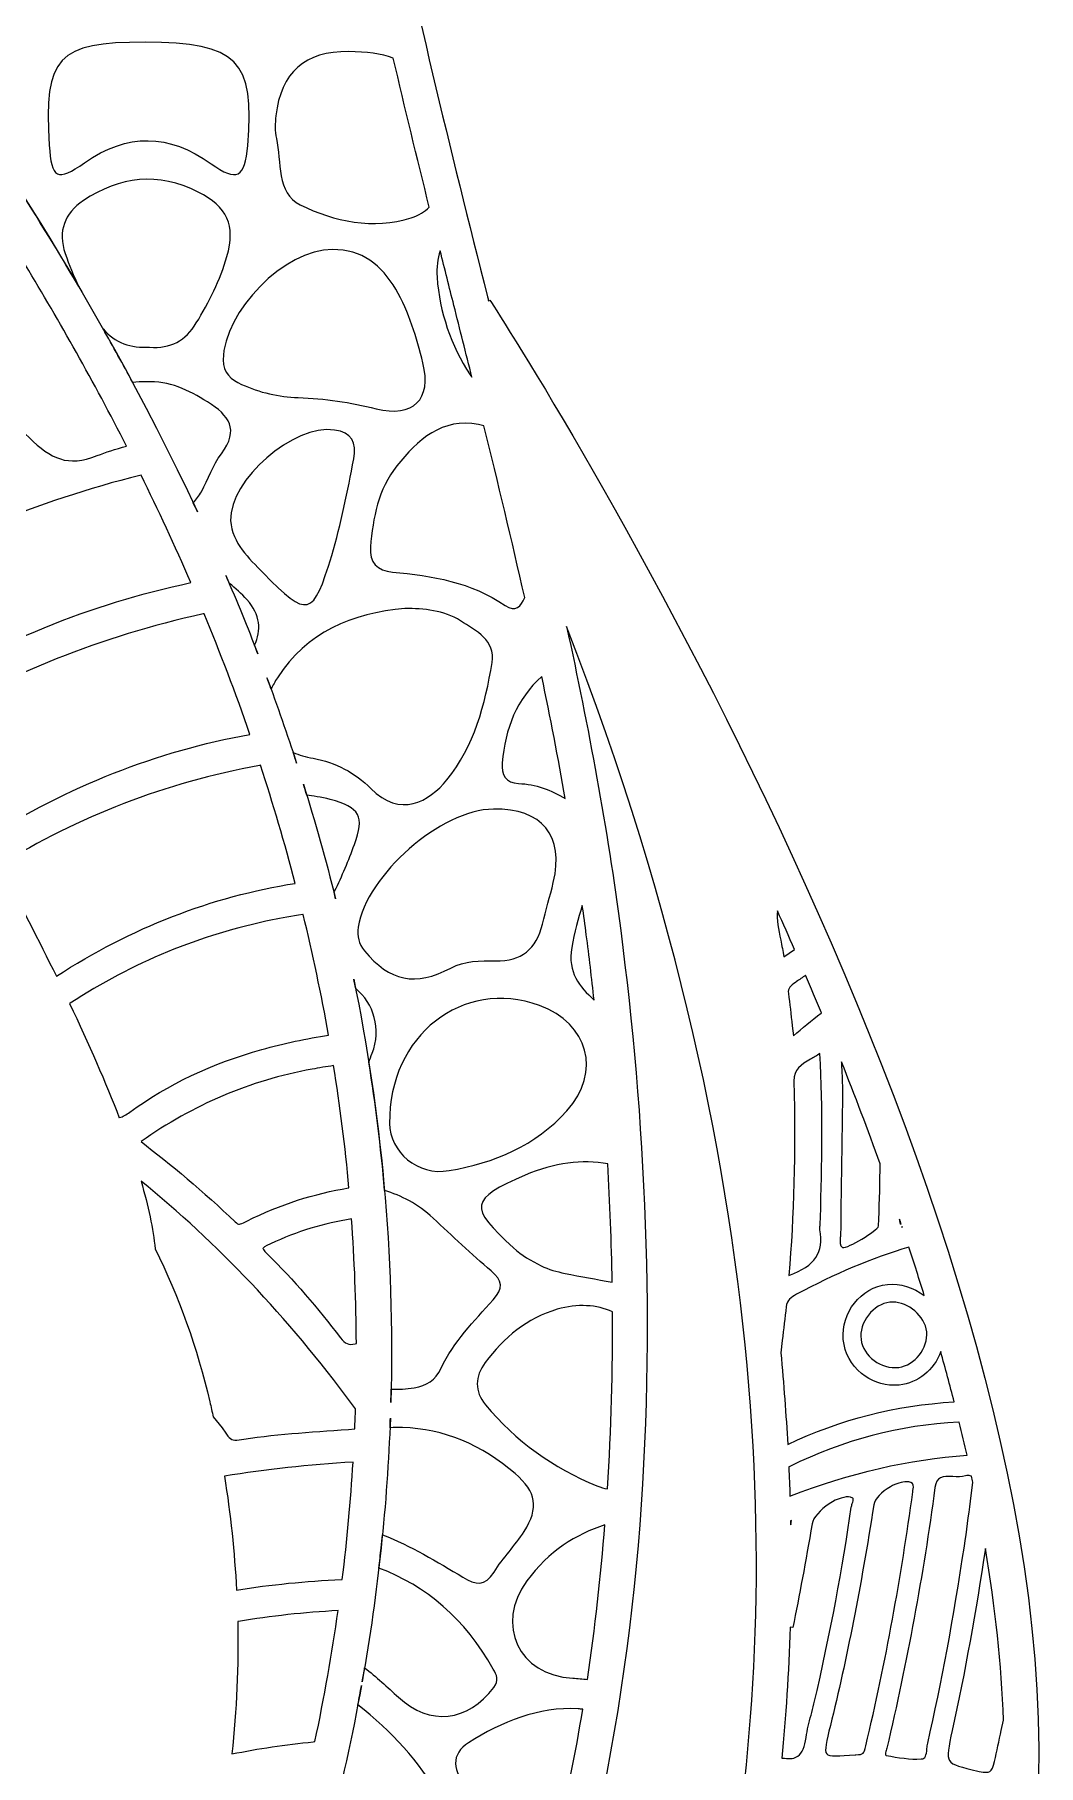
# Model space of a CAD drawing. Extents: x 467 to 8573, y -6014 to -20.
# Drawn here: x 1679 to 2003, y -4271 to -3713 of the extents above; entities that cross this region are included whole.
import ezdxf

# ---------------------------------------------------------------- set-up
doc = ezdxf.new("R2010")
doc.units = 0
doc.header["$MEASUREMENT"] = 0
doc.layers.add('Layer 1', color=7, linetype='Continuous')

msp = doc.modelspace()

# ---------------------------------------------------------------- linework, layer by layer
at = {"layer": 'Layer 1', "lineweight": 0}
for points, knots in [([(2529.01, -4481.07), (2526.22, -4479.96), (2523.09, -4481.26), (2521.86, -4483.99), (2521.56, -4484.71), (2504.61, -4521.55), (2461.88, -4562.69), (2461.51, -4552.3), (2461.78, -4541.87), (2463.01, -4531.43), (2465.06, -4514.14), (2472.33, -4478.39), (2488.91, -4467.47), (2448.25, -4494.16), (2404.57, -4517.83), (2348.84, -4587), (2348.74, -4578.25), (2349.06, -4569.45), (2350.1, -4560.66), (2352.11, -4543.36), (2359.38, -4507.62), (2376.02, -4496.7), (2331.77, -4525.76), (2283.94, -4551.19), (2221, -4635.47), (2219.7, -4619.83), (2219.39, -4604.22), (2221.22, -4588.57), (2223.27, -4571.27), (2230.53, -4535.49), (2247.12, -4524.62), (2200.79, -4555.03), (2150.44, -4581.49), (2082.93, -4675.94), (2077.73, -4683.24), (2072.98, -4690.96), (2068.96, -4699.01), (2068.22, -4686.14), (2068.26, -4673.26), (2069.78, -4660.33), (2071.79, -4643.02), (2079.06, -4607.24), (2095.68, -4596.32), (2067.06, -4615.13), (2036.93, -4632.43), (2002.19, -4665.12), (2000.7, -4643.96), (1985.02, -4627.26), (1974.41, -4615.94), (1959.68, -4600.28), (1944.1, -4585.09), (1928.08, -4570.78), (1922.38, -4565.69), (1916.54, -4560.74), (1910.91, -4555.95), (1909.5, -4554.75), (1908.1, -4553.56), (1906.72, -4552.36), (1923.83, -4535.97), (1986.37, -4465.17), (2001.95, -4293.7), (2019.64, -4099.17), (1834.06, -3810.77), (1826.16, -3798.61), (1826.16, -3798.61), (1825.71, -3798.88), (1825.71, -3798.88), (1825.61, -3798.45), (1825.51, -3798.03), (1825.39, -3797.58), (1801.47, -3702.42), (1776.71, -3604.01), (1776.45, -3503.92), (1776.45, -3503.92), (1776.42, -3495.23), (1776.42, -3495.23), (1776.02, -3356.5), (1775.58, -3199.26), (1863.6, -3081.38), (1863.6, -3081.38), (1894.24, -3040.33), (1894.24, -3040.33), (1894.24, -3040.33), (1855.46, -3073.81), (1855.46, -3073.81), (1854.81, -3074.37), (1791.02, -3129.91), (1728.21, -3226.1), (1670.23, -3314.92), (1601.1, -3457.67), (1601.1, -3633.6), (1601.1, -3633.6), (1602.06, -3656.94), (1602.06, -3656.94), (1534.04, -3557.22), (1505.32, -3498.68), (1505.03, -3498.06), (1505.03, -3498.06), (1500, -3487.74), (1500, -3487.74), (1500, -3487.74), (1494.97, -3498.06), (1494.97, -3498.06), (1494.68, -3498.68), (1465.96, -3557.22), (1397.94, -3656.94), (1397.94, -3656.94), (1398.9, -3633.36), (1398.9, -3633.36), (1398.9, -3457.67), (1329.77, -3314.92), (1271.79, -3226.1), (1208.98, -3129.91), (1145.18, -3074.37), (1144.54, -3073.81), (1144.54, -3073.81), (1105.76, -3040.33), (1105.76, -3040.33), (1105.76, -3040.33), (1136.41, -3081.38), (1136.41, -3081.38), (1224.42, -3199.26), (1223.98, -3356.48), (1223.58, -3495.2), (1223.58, -3495.2), (1223.55, -3503.92), (1223.55, -3503.92), (1223.29, -3604.01), (1198.55, -3702.42), (1174.61, -3797.58), (1174.49, -3798.03), (1174.39, -3798.45), (1174.29, -3798.88), (1174.29, -3798.88), (1173.84, -3798.61), (1173.84, -3798.61), (1165.94, -3810.77), (980.36, -4099.17), (998.05, -4293.7), (1013.63, -4465.15), (1076.17, -4535.97), (1093.29, -4552.36), (1091.9, -4553.56), (1090.5, -4554.74), (1089.1, -4555.93), (1083.46, -4560.73), (1077.62, -4565.69), (1071.92, -4570.78), (1055.88, -4585.11), (1040.3, -4600.31), (1025.59, -4615.94), (1014.98, -4627.26), (999.28, -4643.96), (997.81, -4665.12), (963.07, -4632.43), (932.94, -4615.13), (904.32, -4596.32), (920.94, -4607.24), (928.21, -4643.02), (930.22, -4660.33), (931.74, -4673.26), (931.78, -4686.14), (931.04, -4699.01), (927.02, -4690.96), (922.27, -4683.24), (917.07, -4675.94), (849.56, -4581.49), (799.21, -4555.03), (752.88, -4524.62), (769.47, -4535.49), (776.73, -4571.27), (778.78, -4588.57), (780.61, -4604.22), (780.3, -4619.83), (779, -4635.47), (716.06, -4551.19), (668.23, -4525.76), (624, -4496.7), (640.62, -4507.62), (647.89, -4543.36), (649.9, -4560.66), (650.94, -4569.45), (651.27, -4578.25), (651.16, -4587), (595.43, -4517.83), (551.75, -4494.16), (511.09, -4467.47), (527.67, -4478.39), (534.94, -4514.14), (536.99, -4531.43), (538.22, -4541.87), (538.49, -4552.3), (538.12, -4562.71), (495.35, -4521.51), (478.44, -4484.69), (478.14, -4483.99), (476.91, -4481.26), (473.78, -4479.96), (470.99, -4481.07), (468.19, -4482.16), (466.77, -4485.25), (467.74, -4488.09), (468.09, -4489.09), (487.35, -4543.1), (534.8, -4601.13), (538.71, -4605.91), (542.81, -4610.71), (547.09, -4615.48), (571.63, -4642.96), (602.57, -4670.43), (640.91, -4692.82), (645.41, -4695.46), (650.09, -4698.04), (654.81, -4700.55), (666.3, -4706.62), (678.41, -4712.17), (691.16, -4717.17), (695.55, -4718.91), (700.07, -4720.6), (704.64, -4722.15), (711.77, -4724.66), (719.08, -4726.93), (726.6, -4729.01), (741.84, -4733.22), (756.38, -4737.44), (770.25, -4741.62), (775.17, -4743.1), (780.01, -4744.55), (784.79, -4746), (791.12, -4747.98), (797.3, -4749.93), (803.34, -4751.89), (807.93, -4753.36), (812.4, -4754.81), (816.8, -4756.29), (824.24, -4758.77), (831.46, -4761.23), (838.47, -4763.68), (823.71, -4781.28), (812.18, -4804.72), (804.14, -4833.51), (795.71, -4863.69), (792.88, -4897.04), (795.74, -4932.6), (796.41, -4940.92), (797.95, -4949.11), (799.41, -4957.03), (801.39, -4967.58), (803.23, -4977.54), (803.22, -4987.76), (803.2, -4998.19), (801.8, -5008.89), (800.44, -5019.23), (799.11, -5029.47), (797.71, -5040.05), (797.57, -5050.71), (797.25, -5076.67), (804.58, -5103.1), (818.29, -5125.16), (821.72, -5130.71), (825.55, -5136), (829.27, -5141.12), (833.8, -5147.36), (838.06, -5153.25), (841.73, -5159.61), (849.12, -5172.46), (848.86, -5183.88), (848.57, -5197.07), (848.39, -5205.48), (848.18, -5214.18), (850.01, -5223.81), (858.66, -5269.44), (893.59, -5304.23), (930.89, -5323.97), (844.82, -5310.54), (775.2, -5282.97), (752.66, -5263.24), (752.66, -5263.24), (744.59, -5270.9), (744.59, -5270.9), (746.33, -5273.1), (787.84, -5325.3), (859.55, -5371.29), (910.79, -5404.14), (985.31, -5438.13), (1074.34, -5438.11), (1094.02, -5438.11), (1114.43, -5436.46), (1135.43, -5432.75), (1003.6, -5539.42), (828.4, -5502.83), (820.71, -5501.16), (820.71, -5501.16), (820.69, -5501.3), (820.69, -5501.3), (820.69, -5501.3), (819.41, -5500.99), (819.41, -5500.99), (819.41, -5500.99), (819.41, -5506.86), (819.41, -5506.86), (819.41, -5506.86), (817.07, -5511.66), (817.07, -5511.66), (817.07, -5511.66), (817.55, -5511.83), (817.55, -5511.83), (817.55, -5511.83), (817.53, -5511.86), (817.53, -5511.86), (821.05, -5513.19), (904.94, -5544.52), (1014.71, -5550.07), (1025.42, -5550.6), (1036, -5550.87), (1046.44, -5550.87), (1084.43, -5550.87), (1120.55, -5547.27), (1154.61, -5540.24), (1160.58, -5585.47), (1164.88, -5634.05), (1168.13, -5692.58), (1168.89, -5706.42), (1169.29, -5720.87), (1169.66, -5734.83), (1170.64, -5770.6), (1171.66, -5807.59), (1178.84, -5842.33), (1183.48, -5864.77), (1194.25, -5896.26), (1219.23, -5918.88), (1247.71, -5944.67), (1283.75, -5948.93), (1326.34, -5931.56), (1329.19, -5930.4), (1332.06, -5929.17), (1334.91, -5927.96), (1341.51, -5937.99), (1385.57, -5999.66), (1469.9, -5999.66), (1479.42, -5999.66), (1489.45, -5998.88), (1500, -5997.15), (1604, -6014.25), (1657.74, -5939.12), (1665.09, -5927.96), (1667.94, -5929.17), (1670.81, -5930.4), (1673.66, -5931.56), (1690.77, -5938.54), (1706.83, -5942.02), (1721.76, -5942.02), (1743.99, -5942.02), (1763.74, -5934.31), (1780.77, -5918.88), (1805.75, -5896.26), (1816.52, -5864.77), (1821.16, -5842.33), (1828.34, -5807.59), (1829.37, -5770.6), (1830.34, -5734.83), (1830.71, -5720.87), (1831.11, -5706.42), (1831.87, -5692.58), (1835.12, -5634.05), (1839.42, -5585.47), (1845.39, -5540.24), (1879.45, -5547.28), (1915.57, -5550.87), (1953.56, -5550.87), (1963.98, -5550.87), (1974.58, -5550.6), (1985.29, -5550.07), (2095.05, -5544.52), (2178.95, -5513.19), (2182.47, -5511.86), (2182.47, -5511.86), (2182.45, -5511.81), (2182.45, -5511.81), (2182.45, -5511.81), (2182.98, -5511.62), (2182.98, -5511.62), (2182.98, -5511.62), (2180.59, -5506.59), (2180.59, -5506.59), (2180.59, -5506.59), (2180.59, -5500.99), (2180.59, -5500.99), (2180.59, -5500.99), (2179.16, -5501.04), (2179.16, -5501.04), (2179.16, -5501.04), (2178.63, -5501.32), (2178.63, -5501.32), (2164.51, -5504.27), (1993.74, -5537.23), (1864.57, -5432.75), (1885.57, -5436.46), (1905.96, -5438.11), (1925.66, -5438.11), (2014.69, -5438.11), (2089.21, -5404.14), (2140.45, -5371.29), (2212.16, -5325.3), (2253.67, -5273.1), (2255.41, -5270.9), (2255.41, -5270.9), (2247.34, -5263.24), (2247.34, -5263.24), (2224.8, -5282.97), (2155.18, -5310.54), (2069.13, -5323.97), (2106.41, -5304.23), (2141.34, -5269.44), (2149.99, -5223.81), (2151.82, -5214.18), (2151.61, -5205.48), (2151.43, -5197.07), (2151.14, -5183.88), (2150.88, -5172.46), (2158.27, -5159.61), (2161.94, -5153.25), (2166.2, -5147.36), (2170.73, -5141.12), (2174.45, -5136), (2178.28, -5130.71), (2181.71, -5125.16), (2195.42, -5103.1), (2202.75, -5076.67), (2202.43, -5050.71), (2202.29, -5040.05), (2200.89, -5029.47), (2199.56, -5019.23), (2198.2, -5008.89), (2196.8, -4998.19), (2196.78, -4987.76), (2196.77, -4977.54), (2198.61, -4967.58), (2200.59, -4957.03), (2202.05, -4949.11), (2203.59, -4940.92), (2204.26, -4932.6), (2207.12, -4897.04), (2204.29, -4863.69), (2195.86, -4833.51), (2187.82, -4804.7), (2176.29, -4781.26), (2161.53, -4763.67), (2194.1, -4752.28), (2231.06, -4740.78), (2273.4, -4729.01), (2465.31, -4675.72), (2531.62, -4489.98), (2532.26, -4488.09), (2533.23, -4485.25), (2531.81, -4482.16), (2529.01, -4481.07)], [0, 0, 0, 0, 1, 1, 1, 2, 2, 2, 3, 3, 3, 4, 4, 4, 5, 5, 5, 6, 6, 6, 7, 7, 7, 8, 8, 8, 9, 9, 9, 10, 10, 10, 11, 11, 11, 12, 12, 12, 13, 13, 13, 14, 14, 14, 15, 15, 15, 16, 16, 16, 17, 17, 17, 18, 18, 18, 19, 19, 19, 20, 20, 20, 21, 21, 21, 22, 22, 22, 23, 23, 23, 24, 24, 24, 25, 25, 25, 26, 26, 26, 27, 27, 27, 28, 28, 28, 29, 29, 29, 30, 30, 30, 31, 31, 31, 32, 32, 32, 33, 33, 33, 34, 34, 34, 35, 35, 35, 36, 36, 36, 37, 37, 37, 38, 38, 38, 39, 39, 39, 40, 40, 40, 41, 41, 41, 42, 42, 42, 43, 43, 43, 44, 44, 44, 45, 45, 45, 46, 46, 46, 47, 47, 47, 48, 48, 48, 49, 49, 49, 50, 50, 50, 51, 51, 51, 52, 52, 52, 53, 53, 53, 54, 54, 54, 55, 55, 55, 56, 56, 56, 57, 57, 57, 58, 58, 58, 59, 59, 59, 60, 60, 60, 61, 61, 61, 62, 62, 62, 63, 63, 63, 64, 64, 64, 65, 65, 65, 66, 66, 66, 67, 67, 67, 68, 68, 68, 69, 69, 69, 70, 70, 70, 71, 71, 71, 72, 72, 72, 73, 73, 73, 74, 74, 74, 75, 75, 75, 76, 76, 76, 77, 77, 77, 78, 78, 78, 79, 79, 79, 80, 80, 80, 81, 81, 81, 82, 82, 82, 83, 83, 83, 84, 84, 84, 85, 85, 85, 86, 86, 86, 87, 87, 87, 88, 88, 88, 89, 89, 89, 90, 90, 90, 91, 91, 91, 92, 92, 92, 93, 93, 93, 94, 94, 94, 95, 95, 95, 96, 96, 96, 97, 97, 97, 98, 98, 98, 99, 99, 99, 100, 100, 100, 101, 101, 101, 102, 102, 102, 103, 103, 103, 104, 104, 104, 105, 105, 105, 106, 106, 106, 107, 107, 107, 108, 108, 108, 109, 109, 109, 110, 110, 110, 111, 111, 111, 112, 112, 112, 113, 113, 113, 114, 114, 114, 115, 115, 115, 116, 116, 116, 117, 117, 117, 118, 118, 118, 119, 119, 119, 120, 120, 120, 121, 121, 121, 122, 122, 122, 123, 123, 123, 124, 124, 124, 125, 125, 125, 126, 126, 126, 127, 127, 127, 128, 128, 128, 129, 129, 129, 130, 130, 130, 131, 131, 131, 132, 132, 132, 133, 133, 133, 134, 134, 134, 135, 135, 135, 136, 136, 136, 137, 137, 137, 138, 138, 138, 139, 139, 139, 140, 140, 140, 141, 141, 141, 142, 142, 142, 143, 143, 143, 144, 144, 144, 145, 145, 145, 146, 146, 146, 147, 147, 147, 148, 148, 148, 149, 149, 149, 150, 150, 150, 151, 151, 151, 152, 152, 152, 152]), ([(1618.08, -3546.03), (1620.39, -3551.97), (1621.78, -3558.23), (1622.06, -3564.82), (1622.36, -3572.32), (1619.75, -3577.8), (1614.4, -3580.98), (1613.05, -3598), (1612.31, -3615.41), (1612.31, -3633.14), (1612.31, -3633.14), (1613.01, -3650.08), (1613.01, -3650.08), (1616.92, -3648.97), (1620.33, -3649.84), (1623.22, -3652.85), (1629.87, -3659.76), (1633.64, -3668), (1634.29, -3677.42), (1633.97, -3684.14), (1632.01, -3690.05), (1628.83, -3695.39), (1630.93, -3698.37), (1633.08, -3701.45), (1635.28, -3704.59), (1635.81, -3703.19), (1636.99, -3701.34), (1638.76, -3698.83), (1648.86, -3684.5), (1648.74, -3670.71), (1638.4, -3656.58), (1633.3, -3649.59), (1634.56, -3647.35), (1643.05, -3646.52), (1672.43, -3643.63), (1677.98, -3648.65), (1677.96, -3678.14), (1677.96, -3707.13), (1672.11, -3712.43), (1643.51, -3709.35), (1641.19, -3709.09), (1639.38, -3708.83), (1638.01, -3708.51), (1640.42, -3711.96), (1642.87, -3715.49), (1645.37, -3719.11), (1650.11, -3718.49), (1654.96, -3718.75), (1659.92, -3720.2), (1666.64, -3722.16), (1671.05, -3726.72), (1673.23, -3733.44), (1676.27, -3742.81), (1675.47, -3751.54), (1671.61, -3758.47), (1678.86, -3769.79), (1686.23, -3781.71), (1693.59, -3794.22), (1691.95, -3790.79), (1690.47, -3787.26), (1689.22, -3783.61), (1686.76, -3776.36), (1688.98, -3770.62), (1695.06, -3766.54), (1706.8, -3758.66), (1719.2, -3757.19), (1732.12, -3763.76), (1741.49, -3768.54), (1744.23, -3774.46), (1741.38, -3784.53), (1739.2, -3792.17), (1735.58, -3799.19), (1731.49, -3805.98), (1728.07, -3811.63), (1723.14, -3814.39), (1716.44, -3813.78), (1710.41, -3814.07), (1705.19, -3812.53), (1701.44, -3807.86), (1704.65, -3813.52), (1707.82, -3819.29), (1710.98, -3825.17), (1712.38, -3824.99), (1713.81, -3824.9), (1715.29, -3824.95), (1722.75, -3824.56), (1728.94, -3827.62), (1735.1, -3831.44), (1742.08, -3835.79), (1745.46, -3840.31), (1739.56, -3848.14), (1736.81, -3851.78), (1735.43, -3856.4), (1733.11, -3860.39), (1732.32, -3861.73), (1731.44, -3862.9), (1730.51, -3863.98), (1730.96, -3864.93), (1731.4, -3865.92), (1731.85, -3866.9), (1697.55, -3793.18), (1656.03, -3734.12), (1625.9, -3691.26), (1622.64, -3686.63), (1619.53, -3682.21), (1616.6, -3677.98), (1615.69, -3676.72), (1614.84, -3675.47), (1613.97, -3674.21), (1613.97, -3674.21), (1612.28, -3633.36), (1612.28, -3633.36), (1612.28, -3603.23), (1614.34, -3574.08), (1618.08, -3546.03)], [0, 0, 0, 0, 1, 1, 1, 2, 2, 2, 3, 3, 3, 4, 4, 4, 5, 5, 5, 6, 6, 6, 7, 7, 7, 8, 8, 8, 9, 9, 9, 10, 10, 10, 11, 11, 11, 12, 12, 12, 13, 13, 13, 14, 14, 14, 15, 15, 15, 16, 16, 16, 17, 17, 17, 18, 18, 18, 19, 19, 19, 20, 20, 20, 21, 21, 21, 22, 22, 22, 23, 23, 23, 24, 24, 24, 25, 25, 25, 26, 26, 26, 27, 27, 27, 28, 28, 28, 29, 29, 29, 30, 30, 30, 31, 31, 31, 32, 32, 32, 33, 33, 33, 34, 34, 34, 35, 35, 35, 36, 36, 36, 37, 37, 37, 38, 38, 38, 38]), ([(1714.99, -3715.45), (1744.71, -3715.47), (1750.48, -3721.27), (1748.09, -3748.71), (1747.19, -3759.16), (1744.61, -3760.64), (1736.25, -3754.65), (1722.61, -3744.89), (1709.25, -3744.69), (1695.47, -3754.33), (1686.64, -3760.52), (1684.72, -3759.41), (1684.07, -3748.63), (1682.34, -3720.08), (1686.68, -3715.44), (1714.99, -3715.45)], [0, 0, 0, 0, 1, 1, 1, 2, 2, 2, 3, 3, 3, 4, 4, 4, 5, 5, 5, 5]), ([(1806.62, -3768.61), (1805.17, -3770.11), (1803.29, -3771.29), (1800.78, -3772.07), (1788.51, -3775.93), (1775.99, -3773.32), (1765.02, -3767.89), (1757.29, -3764.07), (1759.01, -3754), (1757.32, -3746.49), (1756.79, -3744.16), (1756.9, -3741.58), (1757.17, -3739.17), (1758.7, -3725.2), (1766.57, -3718.32), (1780.65, -3718.48), (1786.38, -3718.54), (1791.11, -3719.21), (1795.02, -3720.56), (1798.75, -3736.65), (1802.66, -3752.67), (1806.62, -3768.61)], [0, 0, 0, 0, 1, 1, 1, 2, 2, 2, 3, 3, 3, 4, 4, 4, 5, 5, 5, 6, 6, 6, 7, 7, 7, 7]), ([(1699.51, -3848.76), (1689.9, -3852.49), (1684.78, -3849.85), (1677.57, -3842.96), (1640.62, -3807.62), (1598.53, -3785.04), (1552.47, -3775.84), (1552.47, -3775.84), (1551.14, -3775.59), (1551.14, -3775.59), (1549.5, -3772.38), (1548, -3769.34), (1546.65, -3766.48), (1541.17, -3754.87), (1536.38, -3743.01), (1532.22, -3731.26), (1583.99, -3736.27), (1631.37, -3754.33), (1673.06, -3784.92), (1673.06, -3784.92), (1676.41, -3787.38), (1676.41, -3787.38), (1687.38, -3805.48), (1698.4, -3824.94), (1709, -3845.7), (1705.33, -3846.69), (1702.31, -3847.67), (1699.51, -3848.76)], [0, 0, 0, 0, 1, 1, 1, 2, 2, 2, 3, 3, 3, 4, 4, 4, 5, 5, 5, 6, 6, 6, 7, 7, 7, 8, 8, 8, 9, 9, 9, 9]), ([(1775.39, -3782.33), (1784.98, -3782.16), (1791.24, -3787.4), (1795.82, -3795.13), (1800.15, -3802.5), (1802.49, -3810.65), (1804.57, -3818.88), (1807.52, -3830.6), (1801.48, -3836.62), (1789.44, -3833.64), (1781.16, -3831.57), (1772.87, -3830.31), (1764.37, -3830.04), (1758.06, -3829.83), (1751.9, -3828.45), (1746.11, -3825.79), (1742.77, -3824.25), (1740.14, -3822.14), (1740.17, -3817.84), (1740.29, -3802.17), (1759.98, -3782.28), (1775.39, -3782.33)], [0, 0, 0, 0, 1, 1, 1, 2, 2, 2, 3, 3, 3, 4, 4, 4, 5, 5, 5, 6, 6, 6, 7, 7, 7, 7]), ([(1810.13, -3782.75), (1811.62, -3788.62), (1813.09, -3794.48), (1814.55, -3800.31), (1816.48, -3808.01), (1818.43, -3815.74), (1820.37, -3823.49), (1820.17, -3823.23), (1819.98, -3822.97), (1819.79, -3822.68), (1813.56, -3813.18), (1809.95, -3802.53), (1809.13, -3791.24), (1808.91, -3788.08), (1809.26, -3785.25), (1810.13, -3782.75)], [0, 0, 0, 0, 1, 1, 1, 2, 2, 2, 3, 3, 3, 4, 4, 4, 5, 5, 5, 5]), ([(1776.06, -3840.5), (1781.62, -3841.32), (1783.24, -3844.51), (1782.25, -3849.8), (1780.29, -3860.26), (1778.17, -3870.68), (1775.14, -3880.91), (1769.2, -3900.77), (1767.44, -3901.3), (1753.11, -3886.64), (1748.38, -3881.79), (1743.12, -3877.15), (1742.53, -3869.66), (1742.19, -3856.56), (1762.9, -3838.55), (1776.06, -3840.5)], [0, 0, 0, 0, 1, 1, 1, 2, 2, 2, 3, 3, 3, 4, 4, 4, 5, 5, 5, 5]), ([(1824.26, -3839.18), (1828.78, -3857.51), (1833.22, -3875.99), (1837.38, -3894.54), (1836.31, -3897.41), (1834.35, -3899.3), (1831.14, -3897.12), (1820.1, -3889.57), (1807.59, -3887.44), (1794.71, -3886.28), (1789.88, -3885.84), (1787.22, -3883.29), (1787.66, -3878.18), (1788.46, -3868.81), (1790.15, -3859.61), (1796.16, -3852.08), (1802.81, -3843.72), (1810.85, -3836.4), (1822.44, -3838.74), (1823.07, -3838.86), (1823.68, -3839.01), (1824.26, -3839.18)], [0, 0, 0, 0, 1, 1, 1, 2, 2, 2, 3, 3, 3, 4, 4, 4, 5, 5, 5, 6, 6, 6, 7, 7, 7, 7]), ([(1638.01, -3927.13), (1631.72, -3916.12), (1625.35, -3905.17), (1619.05, -3894.39), (1619.05, -3894.39), (1619.07, -3894.39), (1619.07, -3894.39), (1648.59, -3876.59), (1680.3, -3863.38), (1713.31, -3855.12), (1713.31, -3855.12), (1713.67, -3855.04), (1713.67, -3855.04), (1719.18, -3866.23), (1724.56, -3877.8), (1729.73, -3889.71), (1697.41, -3896.55), (1666.56, -3909.15), (1638.01, -3927.13)], [0, 0, 0, 0, 1, 1, 1, 2, 2, 2, 3, 3, 3, 4, 4, 4, 5, 5, 5, 6, 6, 6, 6]), ([(1747.82, -3895.2), (1752.2, -3900.17), (1752.48, -3904.97), (1750.29, -3909.91), (1750.63, -3910.82), (1750.97, -3911.74), (1751.32, -3912.64), (1748.01, -3904.06), (1744.56, -3895.63), (1741.01, -3887.37), (1741.38, -3888.24), (1741.78, -3889.08), (1742.14, -3889.95), (1744.17, -3891.5), (1746.06, -3893.24), (1747.82, -3895.2)], [0, 0, 0, 0, 1, 1, 1, 2, 2, 2, 3, 3, 3, 4, 4, 4, 5, 5, 5, 5]), ([(1748.79, -3938.65), (1718.72, -3944.09), (1689.97, -3955.41), (1663.3, -3972.28), (1656.75, -3960.25), (1649.92, -3948.03), (1642.99, -3935.83), (1642.99, -3935.83), (1643.03, -3935.82), (1643.03, -3935.82), (1670.4, -3919.18), (1700.91, -3907.06), (1733.67, -3899.79), (1733.67, -3899.79), (1733.98, -3899.73), (1733.98, -3899.73), (1739.2, -3912.32), (1744.17, -3925.29), (1748.79, -3938.65)], [0, 0, 0, 0, 1, 1, 1, 2, 2, 2, 3, 3, 3, 4, 4, 4, 5, 5, 5, 6, 6, 6, 6]), ([(1826.89, -3915.49), (1824.62, -3929.01), (1821.14, -3942.42), (1812.3, -3953.29), (1806.52, -3960.39), (1797.22, -3965.61), (1787.75, -3956.09), (1782.73, -3951.05), (1776.4, -3947.61), (1769.15, -3946.34), (1766.74, -3945.92), (1764.63, -3945.29), (1762.77, -3944.5), (1763.12, -3945.63), (1763.48, -3946.77), (1763.84, -3947.91), (1760.8, -3938.56), (1757.59, -3929.37), (1754.25, -3920.37), (1754.69, -3921.59), (1755.17, -3922.78), (1755.63, -3924.01), (1756.2, -3922.83), (1756.83, -3921.62), (1757.63, -3920.37), (1767.12, -3905.72), (1781.64, -3899.57), (1798.75, -3898.04), (1804.88, -3898.12), (1811.23, -3898.52), (1816.7, -3902.03), (1821.69, -3905.22), (1828.1, -3908.31), (1826.89, -3915.49)], [0, 0, 0, 0, 1, 1, 1, 2, 2, 2, 3, 3, 3, 4, 4, 4, 5, 5, 5, 6, 6, 6, 7, 7, 7, 8, 8, 8, 9, 9, 9, 10, 10, 10, 11, 11, 11, 11]), ([(1901.36, -4321.73), (1885.11, -4405.09), (1854.88, -4457.9), (1842.91, -4476.36), (1832.45, -4456.24), (1824.35, -4433.84), (1818.96, -4409.9), (1884.41, -4276.61), (1883.63, -4119.92), (1868.34, -4001.84), (1864.09, -3969.04), (1857.96, -3936.31), (1850.9, -3903.87), (1922.93, -4089.27), (1918.83, -4232.13), (1901.36, -4321.73)], [0, 0, 0, 0, 1, 1, 1, 2, 2, 2, 3, 3, 3, 4, 4, 4, 5, 5, 5, 5]), ([(1842.9, -3920), (1845.63, -3933.09), (1848.17, -3946.23), (1850.49, -3959.36), (1845.95, -3956.55), (1841, -3954.69), (1835.42, -3954.47), (1831.28, -3954.31), (1829.77, -3951.63), (1830.12, -3947.8), (1831.09, -3936.82), (1834.77, -3927.22), (1842.9, -3920)], [0, 0, 0, 0, 1, 1, 1, 2, 2, 2, 3, 3, 3, 4, 4, 4, 4]), ([(1686.35, -4016.61), (1680.67, -4005.08), (1674.48, -3993.1), (1667.94, -3980.88), (1667.94, -3980.88), (1668.03, -3980.83), (1668.03, -3980.83), (1693.32, -3965.13), (1721.54, -3954.3), (1751.91, -3948.63), (1751.91, -3948.63), (1752.15, -3948.6), (1752.15, -3948.6), (1756.23, -3960.97), (1760, -3973.68), (1763.41, -3986.68), (1736.44, -3990.92), (1710.52, -4000.98), (1686.35, -4016.61)], [0, 0, 0, 0, 1, 1, 1, 2, 2, 2, 3, 3, 3, 4, 4, 4, 5, 5, 5, 6, 6, 6, 6]), ([(1782.46, -3974.18), (1780.6, -3979.28), (1778.51, -3984.31), (1776.09, -3989.17), (1776.02, -3989.29), (1775.96, -3989.45), (1775.9, -3989.58), (1776.07, -3990.25), (1776.21, -3990.95), (1776.38, -3991.63), (1773.24, -3979.02), (1769.76, -3966.7), (1766.01, -3954.67), (1766.38, -3955.87), (1766.78, -3957.04), (1767.13, -3958.24), (1767.18, -3958.24), (1767.22, -3958.22), (1767.25, -3958.22), (1768.81, -3958.51), (1771.79, -3958.84), (1774.66, -3959.6), (1784.27, -3962.2), (1785.8, -3965.01), (1782.46, -3974.18)], [0, 0, 0, 0, 1, 1, 1, 2, 2, 2, 3, 3, 3, 4, 4, 4, 5, 5, 5, 6, 6, 6, 7, 7, 7, 8, 8, 8, 8]), ([(1846.62, -3986.38), (1845.56, -3990.88), (1844.19, -3995.32), (1843.08, -3999.81), (1841.14, -4007.76), (1836.45, -4011.92), (1827.95, -4011.66), (1823.05, -4011.51), (1818.05, -4011.63), (1813.56, -4014), (1802.22, -4019.99), (1793.74, -4018.3), (1785.73, -4008.39), (1783.91, -4006.14), (1783.21, -4003.8), (1783.69, -4000.83), (1786.45, -3983.87), (1810.32, -3962.93), (1827.3, -3962.73), (1843.05, -3962.52), (1850.17, -3971.19), (1846.62, -3986.38)], [0, 0, 0, 0, 1, 1, 1, 2, 2, 2, 3, 3, 3, 4, 4, 4, 5, 5, 5, 6, 6, 6, 7, 7, 7, 7]), ([(1852.57, -4007.35), (1853.41, -4002.47), (1854.55, -3997.98), (1855.97, -3993.82), (1856.41, -3996.97), (1856.85, -4000.11), (1857.26, -4003.27), (1858.15, -4010.16), (1859, -4017.19), (1859.77, -4024.33), (1854.98, -4019.94), (1851.17, -4015.44), (1852.57, -4007.35)], [0, 0, 0, 0, 1, 1, 1, 2, 2, 2, 3, 3, 3, 4, 4, 4, 4]), ([(1918.9, -3995.56), (1920.74, -3999.67), (1922.57, -4003.83), (1924.39, -4008.01), (1924.39, -4008.01), (1920.95, -4010.39), (1920.95, -4010.39), (1920.67, -4008.54), (1920.31, -4006.75), (1919.96, -4004.99), (1919.26, -4001.55), (1918.59, -3998.27), (1918.9, -3995.56)], [0, 0, 0, 0, 1, 1, 1, 2, 2, 2, 3, 3, 3, 4, 4, 4, 4]), ([(1774.15, -4035.64), (1767.07, -4036.7), (1759.81, -4038.25), (1752.58, -4040.28), (1736.62, -4044.73), (1722.32, -4051.51), (1710.09, -4060.42), (1708.88, -4061.3), (1707.79, -4061.88), (1706.74, -4062.22), (1706.74, -4062.22), (1706.66, -4062.26), (1706.66, -4062.26), (1702.27, -4050.84), (1696.83, -4038.47), (1690.62, -4025.45), (1690.62, -4025.45), (1690.82, -4025.32), (1690.82, -4025.32), (1710.79, -4012.26), (1732.75, -4003.22), (1756.09, -3998.44), (1759.05, -3997.84), (1762.22, -3997.28), (1765.8, -3996.72), (1765.8, -3996.72), (1765.94, -3996.68), (1765.94, -3996.68), (1769.04, -4009.4), (1771.79, -4022.38), (1774.15, -4035.64)], [0, 0, 0, 0, 1, 1, 1, 2, 2, 2, 3, 3, 3, 4, 4, 4, 5, 5, 5, 6, 6, 6, 7, 7, 7, 8, 8, 8, 9, 9, 9, 10, 10, 10, 10]), ([(1792.22, -4085.76), (1797.54, -4087.26), (1802.97, -4090.09), (1807.85, -4094.61), (1814.02, -4100.36), (1820.13, -4106.2), (1826.57, -4111.66), (1830.29, -4114.82), (1830.56, -4117.19), (1827.2, -4120.94), (1821.05, -4127.84), (1814.45, -4134.52), (1810.46, -4142.99), (1808.56, -4147.01), (1805.75, -4148.6), (1801.77, -4149.3), (1799.18, -4149.74), (1796.7, -4149.9), (1794.35, -4149.78), (1794.33, -4151.2), (1794.27, -4152.63), (1794.22, -4154.05), (1795.56, -4105.69), (1790.95, -4060.17), (1782.27, -4017.62), (1782.47, -4018.61), (1782.7, -4019.57), (1782.88, -4020.54), (1788.7, -4025.45), (1791.28, -4033.61), (1788.17, -4041.48), (1787.8, -4042.43), (1787.46, -4043.39), (1787.13, -4044.36), (1789.28, -4057.87), (1790.99, -4071.68), (1792.22, -4085.76)], [0, 0, 0, 0, 1, 1, 1, 2, 2, 2, 3, 3, 3, 4, 4, 4, 5, 5, 5, 6, 6, 6, 7, 7, 7, 8, 8, 8, 9, 9, 9, 10, 10, 10, 11, 11, 11, 12, 12, 12, 12]), ([(1850.97, -4060.02), (1840.97, -4071.29), (1827.49, -4076.81), (1813.05, -4079.31), (1802.81, -4081.06), (1793.87, -4073.2), (1793.8, -4064.07), (1793.55, -4035.76), (1817.39, -4017.02), (1842.13, -4026.08), (1857.98, -4031.89), (1862.23, -4047.36), (1850.97, -4060.02)], [0, 0, 0, 0, 1, 1, 1, 2, 2, 2, 3, 3, 3, 4, 4, 4, 4]), ([(1924.97, -4018.42), (1925.96, -4017.71), (1926.97, -4017.01), (1927.99, -4016.32), (1929.7, -4020.33), (1931.41, -4024.36), (1933.1, -4028.42), (1933.1, -4028.42), (1932.96, -4028.54), (1932.96, -4028.54), (1929.84, -4030.9), (1926.85, -4033.35), (1924.03, -4035.86), (1924.03, -4035.86), (1923.66, -4032.59), (1923.66, -4032.59), (1923.25, -4028.92), (1922.87, -4025.54), (1922.43, -4022.18), (1922.21, -4020.45), (1923.06, -4019.77), (1924.72, -4018.59), (1924.72, -4018.59), (1924.97, -4018.42), (1924.97, -4018.42)], [0, 0, 0, 0, 1, 1, 1, 2, 2, 2, 3, 3, 3, 4, 4, 4, 5, 5, 5, 6, 6, 6, 7, 7, 7, 8, 8, 8, 8]), ([(1713.69, -4069.94), (1730.6, -4057.98), (1748.65, -4050.33), (1768.81, -4046.58), (1771.06, -4046.17), (1773.4, -4045.78), (1775.75, -4045.45), (1775.75, -4045.45), (1775.78, -4045.45), (1775.78, -4045.45), (1777.83, -4058.33), (1779.5, -4071.47), (1780.72, -4084.87), (1780.72, -4084.87), (1780.6, -4084.9), (1780.6, -4084.9), (1769.64, -4086.63), (1758.6, -4090.21), (1747.83, -4095.55), (1747.83, -4095.55), (1747.31, -4095.81), (1747.31, -4095.81), (1745.55, -4096.71), (1745.09, -4096.88), (1744.03, -4095.86), (1733.89, -4086.01), (1723.11, -4077.29), (1713.69, -4069.94)], [0, 0, 0, 0, 1, 1, 1, 2, 2, 2, 3, 3, 3, 4, 4, 4, 5, 5, 5, 6, 6, 6, 7, 7, 7, 8, 8, 8, 9, 9, 9, 9]), ([(1932.57, -4098.42), (1934, -4105.6), (1931.12, -4109.94), (1922.6, -4113.11), (1924.22, -4093.74), (1924.73, -4073.79), (1924.21, -4050.47), (1924.12, -4046.54), (1926.53, -4045.14), (1929.58, -4043.39), (1930.59, -4042.81), (1931.61, -4042.23), (1932.58, -4041.51), (1933.64, -4059.78), (1933.18, -4077.39), (1932.75, -4094.44), (1932.75, -4094.44), (1932.7, -4096.3), (1932.7, -4096.3), (1932.7, -4096.51), (1932.67, -4096.73), (1932.62, -4096.95), (1932.55, -4097.39), (1932.46, -4097.89), (1932.57, -4098.42)], [0, 0, 0, 0, 1, 1, 1, 2, 2, 2, 3, 3, 3, 4, 4, 4, 5, 5, 5, 6, 6, 6, 7, 7, 7, 8, 8, 8, 8]), ([(1939.17, -4100.87), (1939.22, -4100.4), (1939.27, -4099.95), (1939.27, -4099.53), (1939.34, -4090.33), (1939.49, -4081.13), (1939.63, -4071.95), (1939.7, -4066.71), (1939.78, -4061.47), (1939.85, -4056.24), (1939.89, -4053.33), (1939.84, -4050.48), (1939.68, -4047.77), (1939.61, -4046.39), (1939.56, -4045.26), (1939.55, -4044.27), (1943.86, -4055.11), (1948.06, -4066.1), (1952.05, -4077.16), (1952.05, -4077.16), (1952, -4079.27), (1952, -4079.27), (1951.9, -4085.21), (1951.75, -4091.23), (1951.52, -4097.14), (1951.06, -4098.74), (1941.53, -4104.47), (1939.92, -4104.07), (1938.95, -4103.47), (1939, -4102.46), (1939.17, -4100.87)], [0, 0, 0, 0, 1, 1, 1, 2, 2, 2, 3, 3, 3, 4, 4, 4, 5, 5, 5, 6, 6, 6, 7, 7, 7, 8, 8, 8, 9, 9, 9, 10, 10, 10, 10]), ([(1850.4, -4112.43), (1847.76, -4111.88), (1845.03, -4111.2), (1842.66, -4109.99), (1839.52, -4108.4), (1836.38, -4106.57), (1833.8, -4104.24), (1819.16, -4090.94), (1819.6, -4088.47), (1837.54, -4080.79), (1847.01, -4076.73), (1855.98, -4075.57), (1864.19, -4077.14), (1864.89, -4089.63), (1865.37, -4102.36), (1865.59, -4115.28), (1860.57, -4114.32), (1855.47, -4113.5), (1850.4, -4112.43)], [0, 0, 0, 0, 1, 1, 1, 2, 2, 2, 3, 3, 3, 4, 4, 4, 5, 5, 5, 6, 6, 6, 6]), ([(1780.55, -4162.75), (1768.04, -4163.58), (1756.23, -4164.37), (1744.59, -4166.16), (1742.78, -4166.43), (1742.08, -4165.55), (1740.79, -4163.63), (1740.46, -4163.16), (1740.14, -4162.68), (1739.78, -4162.24), (1739.78, -4162.24), (1736.95, -4158.72), (1736.95, -4158.72), (1736.59, -4157.1), (1736.23, -4155.48), (1735.86, -4153.86), (1731.79, -4136.44), (1725.86, -4119.85), (1718.19, -4104.53), (1717.58, -4098.11), (1716.01, -4090.77), (1713.66, -4082.68), (1738.13, -4102.48), (1760.96, -4126.57), (1781.54, -4154.35), (1781.54, -4154.35), (1782.83, -4156.11), (1782.83, -4156.11), (1782.76, -4158.26), (1782.68, -4160.43), (1782.59, -4162.61), (1782.59, -4162.61), (1780.55, -4162.75), (1780.55, -4162.75)], [0, 0, 0, 0, 1, 1, 1, 2, 2, 2, 3, 3, 3, 4, 4, 4, 5, 5, 5, 6, 6, 6, 7, 7, 7, 8, 8, 8, 9, 9, 9, 10, 10, 10, 11, 11, 11, 11]), ([(1782.76, -4135.16), (1780.58, -4135.62), (1779.47, -4135.17), (1778, -4133.23), (1770.73, -4123.6), (1762.82, -4114.53), (1754.46, -4106.27), (1753.02, -4104.83), (1752.97, -4104.39), (1752.97, -4104.36), (1753.04, -4104.18), (1753.47, -4103.78), (1755.38, -4102.89), (1763.96, -4098.93), (1772.76, -4096.23), (1781.54, -4094.89), (1782.51, -4108.04), (1783.04, -4121.44), (1783.1, -4135.09), (1783.1, -4135.09), (1782.76, -4135.16), (1782.76, -4135.16)], [0, 0, 0, 0, 1, 1, 1, 2, 2, 2, 3, 3, 3, 4, 4, 4, 5, 5, 5, 6, 6, 6, 7, 7, 7, 7]), ([(1958.26, -4094.9), (1958.45, -4095.47), (1958.66, -4096.03), (1958.84, -4096.61), (1958.3, -4096.32), (1958.2, -4095.82), (1958.26, -4094.9)], [0, 0, 0, 0, 1, 1, 1, 2, 2, 2, 2]), ([(1959.08, -4097.31), (1959.1, -4097.34), (1959.1, -4097.38), (1959.12, -4097.41), (1959.12, -4097.41), (1959.02, -4097.62), (1959.02, -4097.62), (1959.02, -4097.62), (1959.08, -4097.31), (1959.08, -4097.31)], [0, 0, 0, 0, 1, 1, 1, 2, 2, 2, 3, 3, 3, 3]), ([(1966.25, -4119.61), (1962.79, -4116.9), (1958.45, -4115.55), (1954.39, -4115.99), (1945.79, -4116.95), (1939.27, -4125.1), (1940.13, -4133.79), (1940.55, -4138.11), (1942.65, -4142), (1946.03, -4144.76), (1949.02, -4147.2), (1952.67, -4148.5), (1956.47, -4148.5), (1957.04, -4148.5), (1957.6, -4148.48), (1958.16, -4148.43), (1964.19, -4147.82), (1969.41, -4143.57), (1971.54, -4137.66), (1973.06, -4143.07), (1974.51, -4148.48), (1975.87, -4153.87), (1956.8, -4154.98), (1939.24, -4159.49), (1922.21, -4167.64), (1921.68, -4158.02), (1920.93, -4148.14), (1919.97, -4138.04), (1919.97, -4138.04), (1920.43, -4134.03), (1920.43, -4134.03), (1920.86, -4130.39), (1921.29, -4126.79), (1921.71, -4123.18), (1921.95, -4120.99), (1923.27, -4120.12), (1925.09, -4119.15), (1937.17, -4112.67), (1949.36, -4107.55), (1961.29, -4103.95), (1962.99, -4109.17), (1964.65, -4114.39), (1966.25, -4119.61)], [0, 0, 0, 0, 1, 1, 1, 2, 2, 2, 3, 3, 3, 4, 4, 4, 5, 5, 5, 6, 6, 6, 7, 7, 7, 8, 8, 8, 9, 9, 9, 10, 10, 10, 11, 11, 11, 12, 12, 12, 13, 13, 13, 14, 14, 14, 14]), ([(1860.66, -4180.97), (1846.67, -4175.12), (1834.43, -4166.57), (1824.72, -4154.78), (1821.14, -4150.44), (1821.31, -4145.63), (1824.64, -4141.2), (1830.64, -4133.14), (1838.19, -4126.79), (1847.9, -4124), (1854.45, -4122.1), (1860.64, -4122.55), (1865.69, -4124.8), (1865.8, -4143.53), (1865.3, -4162.61), (1864.09, -4181.89), (1863.03, -4181.77), (1861.89, -4181.48), (1860.66, -4180.97)], [0, 0, 0, 0, 1, 1, 1, 2, 2, 2, 3, 3, 3, 4, 4, 4, 5, 5, 5, 6, 6, 6, 6]), ([(1958.01, -4142.75), (1952.26, -4143.43), (1946.58, -4139.22), (1945.84, -4133.72), (1945.5, -4131.09), (1946.37, -4128.23), (1948.23, -4125.86), (1950.06, -4123.52), (1952.57, -4122), (1955.12, -4121.73), (1955.43, -4121.69), (1955.76, -4121.68), (1956.06, -4121.68), (1961.17, -4121.68), (1966.44, -4126.15), (1967.02, -4131.25), (1967.6, -4136.45), (1963.14, -4142.15), (1958.01, -4142.75)], [0, 0, 0, 0, 1, 1, 1, 2, 2, 2, 3, 3, 3, 4, 4, 4, 5, 5, 5, 6, 6, 6, 6]), ([(1827.5, -4208.77), (1824.54, -4213.58), (1821.62, -4212.86), (1817.49, -4210.41), (1809.06, -4205.39), (1800.7, -4200.27), (1791.53, -4196.74), (1791.4, -4198.13), (1791.24, -4199.53), (1791.09, -4200.92), (1792.59, -4186.77), (1793.57, -4172.83), (1794.06, -4159.13), (1794.03, -4160.15), (1794.01, -4161.16), (1793.97, -4162.2), (1795.27, -4162.15), (1796.59, -4162.13), (1797.95, -4162.18), (1811.35, -4162.41), (1823.63, -4167.82), (1834.3, -4176.98), (1841.22, -4182.92), (1842.03, -4188.02), (1837.2, -4195.65), (1834.3, -4200.22), (1830.35, -4204.16), (1827.5, -4208.77)], [0, 0, 0, 0, 1, 1, 1, 2, 2, 2, 3, 3, 3, 4, 4, 4, 5, 5, 5, 6, 6, 6, 7, 7, 7, 8, 8, 8, 9, 9, 9, 9]), ([(1977.5, -4160.38), (1978.38, -4163.96), (1979.22, -4167.53), (1980.02, -4171.09), (1961.46, -4172.32), (1942.24, -4176.76), (1922.93, -4184.28), (1922.82, -4181.16), (1922.7, -4178.04), (1922.57, -4174.86), (1922.57, -4174.86), (1922.94, -4174.68), (1922.94, -4174.68), (1940.02, -4166.14), (1958.33, -4161.35), (1977.39, -4160.38), (1977.39, -4160.38), (1977.5, -4160.38), (1977.5, -4160.38)], [0, 0, 0, 0, 1, 1, 1, 2, 2, 2, 3, 3, 3, 4, 4, 4, 5, 5, 5, 6, 6, 6, 6]), ([(1744.46, -4214.54), (1743.82, -4202.3), (1742.53, -4190.05), (1740.57, -4177.81), (1753.87, -4175.66), (1767.83, -4174.13), (1782.05, -4173.26), (1781.3, -4185.7), (1780.14, -4198.33), (1778.55, -4211.14), (1778.55, -4211.14), (1778.26, -4211.14), (1778.26, -4211.14), (1766.86, -4211.65), (1755.5, -4212.78), (1744.46, -4214.54)], [0, 0, 0, 0, 1, 1, 1, 2, 2, 2, 3, 3, 3, 4, 4, 4, 5, 5, 5, 5]), ([(1935.95, -4258.24), (1941.25, -4236.79), (1945.83, -4213.51), (1949.97, -4187.01), (1950.26, -4185.2), (1952.39, -4182.88), (1955.31, -4181.24), (1957.21, -4180.19), (1959.08, -4179.61), (1960.52, -4179.61), (1961.03, -4179.61), (1961.49, -4179.67), (1961.87, -4179.83), (1962.82, -4180.22), (1962.84, -4180.89), (1962.6, -4182.39), (1962.6, -4182.39), (1962.53, -4182.85), (1962.53, -4182.85), (1958.84, -4210.24), (1953.76, -4237.79), (1947.39, -4264.79), (1946.76, -4267.47), (1946.76, -4267.47), (1944.12, -4267.67), (1944.12, -4267.67), (1943.93, -4267.69), (1943.93, -4267.69), (1938.73, -4268.08), (1935.59, -4268.32), (1934.77, -4267.35), (1933.93, -4266.36), (1934.7, -4263.3), (1935.95, -4258.24)], [0, 0, 0, 0, 1, 1, 1, 2, 2, 2, 3, 3, 3, 4, 4, 4, 5, 5, 5, 6, 6, 6, 7, 7, 7, 8, 8, 8, 9, 9, 9, 10, 10, 10, 11, 11, 11, 11]), ([(1981.04, -4177.66), (1981.04, -4177.66), (1981.49, -4177.81), (1981.49, -4177.81), (1981.64, -4178.48), (1981.78, -4179.15), (1981.91, -4179.79), (1981.91, -4179.79), (1981.13, -4185.9), (1981.13, -4185.9), (1980.53, -4190.61), (1979.9, -4195.49), (1979.17, -4200.37), (1975.64, -4223.78), (1971.78, -4244.57), (1967.36, -4263.88), (1967.22, -4264.43), (1967.17, -4265.04), (1967.1, -4265.66), (1966.88, -4267.91), (1966.64, -4268.9), (1965.26, -4269), (1961.61, -4269.26), (1957.86, -4268.59), (1954, -4267.84), (1953.83, -4267.81), (1953.74, -4267.76), (1953.73, -4267.72), (1953.59, -4267.5), (1953.85, -4266.68), (1953.96, -4266.24), (1954.05, -4265.98), (1954.12, -4265.74), (1954.17, -4265.52), (1960.69, -4237.81), (1965.93, -4209.54), (1969.7, -4181.52), (1970.19, -4177.88), (1972.12, -4177.8), (1975.5, -4177.97), (1976.88, -4178.04), (1978.31, -4178.12), (1979.58, -4177.73), (1980.17, -4177.54), (1980.67, -4177.52), (1981.04, -4177.66)], [0, 0, 0, 0, 1, 1, 1, 2, 2, 2, 3, 3, 3, 4, 4, 4, 5, 5, 5, 6, 6, 6, 7, 7, 7, 8, 8, 8, 9, 9, 9, 10, 10, 10, 11, 11, 11, 12, 12, 12, 13, 13, 13, 14, 14, 14, 15, 15, 15, 15]), ([(1923.86, -4226.6), (1925.95, -4216.33), (1927.99, -4205.39), (1930.09, -4193.14), (1930.42, -4191.23), (1932.65, -4188.65), (1935.62, -4186.71), (1938.23, -4185.02), (1940.83, -4184.2), (1942.4, -4184.61), (1942.86, -4184.73), (1943.16, -4184.88), (1943.27, -4185.07), (1943.44, -4185.37), (1943.21, -4186.06), (1943.03, -4186.64), (1942.89, -4187.06), (1942.75, -4187.47), (1942.7, -4187.85), (1939.99, -4207.2), (1936.05, -4227.95), (1930.67, -4251.26), (1930.38, -4252.49), (1930.06, -4253.7), (1929.73, -4254.91), (1929.1, -4257.23), (1928.45, -4259.62), (1928.15, -4262.04), (1927.77, -4265.06), (1926.87, -4267.11), (1925.5, -4268.1), (1924.43, -4268.88), (1923.03, -4269.09), (1921.2, -4268.73), (1921.2, -4268.73), (1921.08, -4268.71), (1921.08, -4268.71), (1921.08, -4268.71), (1920.3, -4268.8), (1920.3, -4268.8), (1921.59, -4255.46), (1922.53, -4241.34), (1922.98, -4226.5), (1922.98, -4226.5), (1923.86, -4226.6), (1923.86, -4226.6)], [0, 0, 0, 0, 1, 1, 1, 2, 2, 2, 3, 3, 3, 4, 4, 4, 5, 5, 5, 6, 6, 6, 7, 7, 7, 8, 8, 8, 9, 9, 9, 10, 10, 10, 11, 11, 11, 12, 12, 12, 13, 13, 13, 14, 14, 14, 15, 15, 15, 15]), ([(1852.86, -4242.95), (1835.29, -4241.99), (1827.8, -4225.7), (1838.12, -4211.57), (1845.06, -4202.05), (1853.95, -4196.52), (1863.25, -4193.51), (1861.96, -4210.05), (1860.11, -4226.7), (1857.62, -4243.36), (1856.05, -4243.19), (1854.47, -4243.03), (1852.86, -4242.95)], [0, 0, 0, 0, 1, 1, 1, 2, 2, 2, 3, 3, 3, 4, 4, 4, 4]), ([(1923.13, -4192.22), (1923.13, -4192.22), (1923.39, -4192.13), (1923.39, -4192.13), (1923.4, -4192.13), (1923.42, -4192.13), (1923.42, -4192.13), (1923.34, -4192.61), (1923.25, -4193.09), (1923.16, -4193.56), (1923.15, -4193.12), (1923.15, -4192.66), (1923.13, -4192.22)], [0, 0, 0, 0, 1, 1, 1, 2, 2, 2, 3, 3, 3, 4, 4, 4, 4]), ([(1827.23, -4240.03), (1828.31, -4241.92), (1829.23, -4243.61), (1827.45, -4245.95), (1819.08, -4256.97), (1806.81, -4258.46), (1796.69, -4249.11), (1793.1, -4245.8), (1789.52, -4242.54), (1785.78, -4239.57), (1785.53, -4241.07), (1785.24, -4242.59), (1784.97, -4244.09), (1787.56, -4229.5), (1789.58, -4215.12), (1791.08, -4200.97), (1790.86, -4203.13), (1790.64, -4205.29), (1790.39, -4207.47), (1805.56, -4213.21), (1818.17, -4223.77), (1827.23, -4240.03)], [0, 0, 0, 0, 1, 1, 1, 2, 2, 2, 3, 3, 3, 4, 4, 4, 5, 5, 5, 6, 6, 6, 7, 7, 7, 7]), ([(1991.76, -4256.48), (1991.76, -4256.48), (1991.06, -4259.79), (1991.06, -4259.79), (1990.34, -4263.13), (1989.63, -4266.46), (1988.89, -4269.81), (1988.48, -4271.63), (1988.02, -4272.62), (1987.39, -4273.03), (1986.78, -4273.41), (1985.79, -4273.41), (1983.96, -4273), (1983.96, -4273), (1983.55, -4272.89), (1983.55, -4272.89), (1978.25, -4271.68), (1975.31, -4271.02), (1974.39, -4269.55), (1973.45, -4268.08), (1974.1, -4265.15), (1975.26, -4259.81), (1979.36, -4241.05), (1982.92, -4221.34), (1985.96, -4201.11), (1989.15, -4220.01), (1991.16, -4238.56), (1991.76, -4256.48)], [0, 0, 0, 0, 1, 1, 1, 2, 2, 2, 3, 3, 3, 4, 4, 4, 5, 5, 5, 6, 6, 6, 7, 7, 7, 8, 8, 8, 9, 9, 9, 9]), ([(1742.97, -4267.4), (1744.51, -4253.19), (1745.12, -4238.94), (1744.83, -4224.71), (1744.83, -4224.71), (1745.05, -4224.65), (1745.05, -4224.65), (1755.55, -4222.91), (1766.37, -4221.74), (1777.2, -4221.16), (1775.24, -4235.05), (1772.76, -4249.12), (1769.73, -4263.42), (1769.73, -4263.42), (1769.18, -4263.48), (1769.18, -4263.48), (1760.27, -4264.35), (1751.47, -4265.66), (1742.97, -4267.4)], [0, 0, 0, 0, 1, 1, 1, 2, 2, 2, 3, 3, 3, 4, 4, 4, 5, 5, 5, 6, 6, 6, 6]), ([(1812.59, -4397.26), (1804.14, -4389.34), (1795.77, -4381.32), (1787.85, -4372.89), (1778.51, -4362.99), (1768.86, -4353.49), (1759.01, -4344.15), (1758.95, -4344.32), (1758.89, -4344.49), (1758.83, -4344.66), (1770.49, -4310.52), (1778.98, -4277.38), (1784.74, -4245.32), (1784.37, -4247.38), (1784.03, -4249.45), (1783.63, -4251.53), (1805.29, -4268.59), (1819.47, -4290.61), (1821.24, -4320.88), (1821.11, -4323.61), (1821.09, -4326.34), (1820.8, -4329.03), (1820.56, -4331.41), (1821.38, -4334.55), (1818.89, -4335.76), (1815.73, -4337.29), (1814.16, -4333.97), (1812.35, -4332.23), (1797.69, -4318.16), (1785.6, -4302.55), (1776.28, -4285.27), (1774.86, -4291.03), (1773.36, -4296.82), (1771.77, -4302.65), (1771.86, -4302.74), (1771.95, -4302.82), (1772.03, -4302.89), (1785.51, -4315.96), (1797.73, -4330.38), (1810.12, -4344.55), (1815.66, -4350.89), (1821.21, -4357.24), (1826.91, -4363.43), (1822.57, -4374.85), (1817.81, -4386.13), (1812.59, -4397.26)], [0, 0, 0, 0, 1, 1, 1, 2, 2, 2, 3, 3, 3, 4, 4, 4, 5, 5, 5, 6, 6, 6, 7, 7, 7, 8, 8, 8, 9, 9, 9, 10, 10, 10, 11, 11, 11, 12, 12, 12, 13, 13, 13, 14, 14, 14, 15, 15, 15, 15]), ([(1819.4, -4278.03), (1813.63, -4273.39), (1813.72, -4267.23), (1819.23, -4263.78), (1830.05, -4257.03), (1841.79, -4252.08), (1854.65, -4252.84), (1855.15, -4252.88), (1855.63, -4252.91), (1856.12, -4252.95), (1853.77, -4267.3), (1850.9, -4281.63), (1847.52, -4295.9), (1847.5, -4295.9), (1847.5, -4295.9), (1847.5, -4295.9), (1836.72, -4291.85), (1828.07, -4285.01), (1819.4, -4278.03)], [0, 0, 0, 0, 1, 1, 1, 2, 2, 2, 3, 3, 3, 4, 4, 4, 5, 5, 5, 6, 6, 6, 6])]:
    msp.add_open_spline(points, degree=3, knots=knots, dxfattribs=at)

doc.saveas('drawing.dxf')
